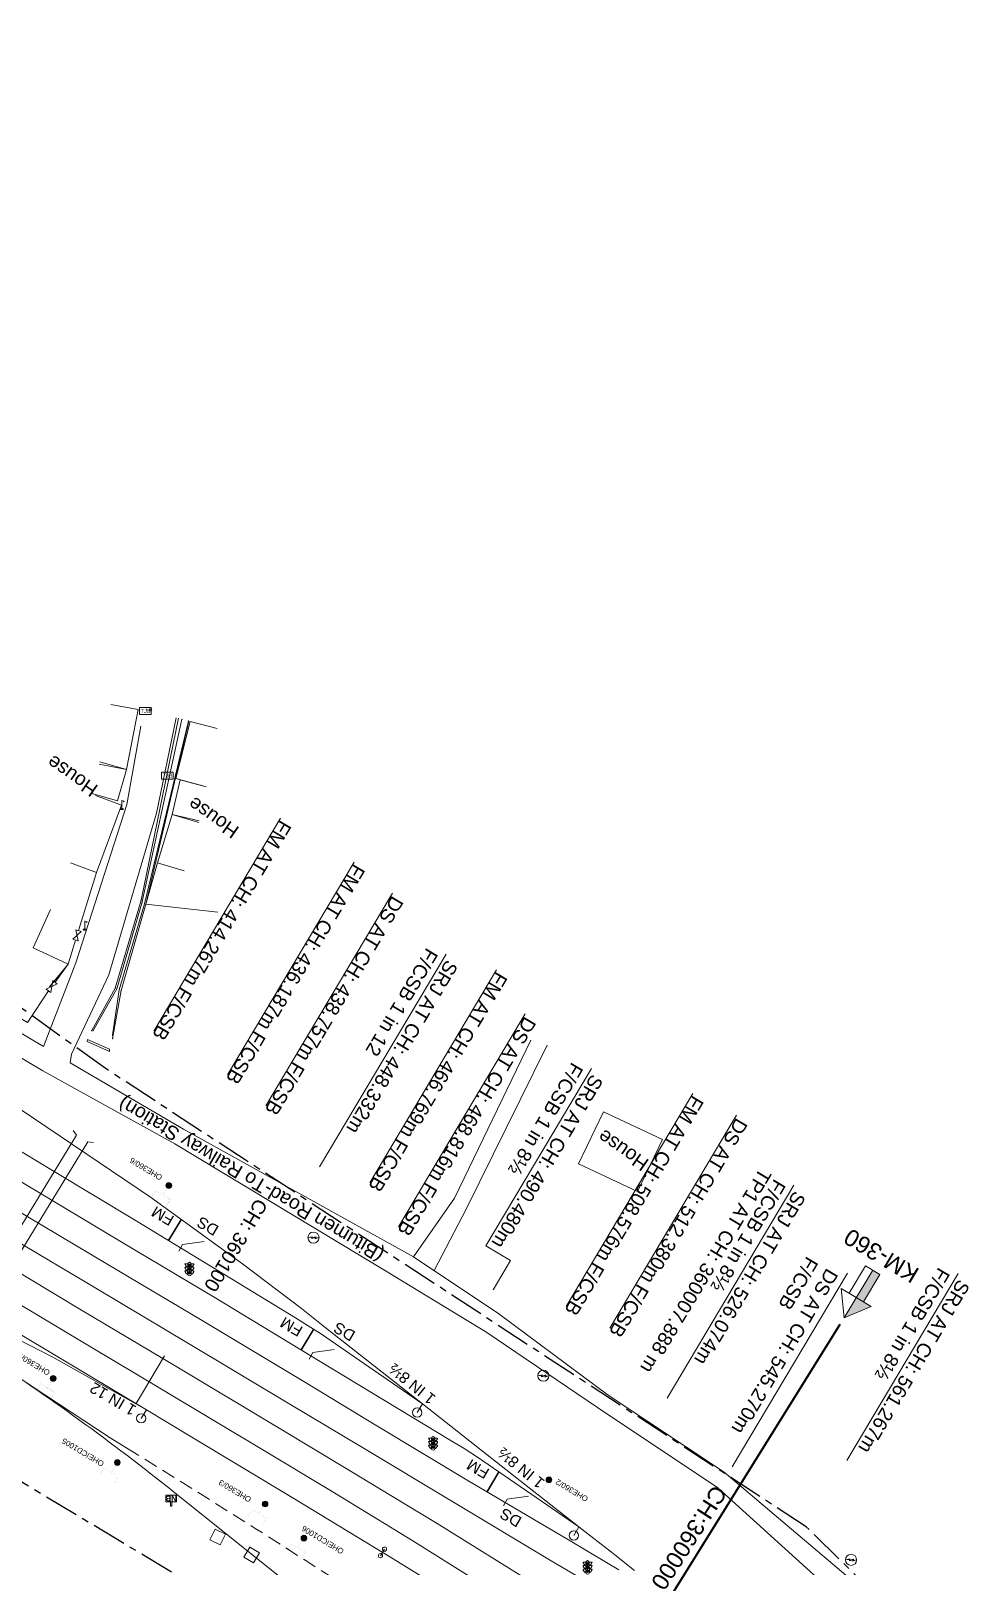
# Model space of a CAD drawing. Header units: metres. Extents: x 593168 to 611286, y 3401475 to 3412398.
# Drawn here: x 593999.9 to 594169.1, y 3411813.3 to 3412089.6 of the extents above; entities that cross this region are included whole.
import ezdxf
from ezdxf.enums import TextEntityAlignment as Align

# ---------------------------------------------------------------- set-up
doc = ezdxf.new("R2010")
doc.units = ezdxf.units.M
doc.header["$MEASUREMENT"] = 0
for name, pattern in [('CENTER', [2, 1.25, -0.25, 0.25, -0.25]), ('DASHED', [0.75, 0.5, -0.25]), ('PHANTOM2', [1.25, 0.625, -0.125, 0.125, -0.125, 0.125, -0.125])]:
    doc.linetypes.add(name, pattern=pattern)
for name, color, linetype, lineweight in [('Compound Wall', 251, 'Continuous', 0), ('Culvert Parapet', 7, 'Continuous', 0), ('Drain Bottom', 5, 'Continuous', 0), ('Drain Top', 5, 'Continuous', 0), ('Electric Pole', 251, 'Continuous', 0), ('Exg track', 7, 'Continuous', 0), ("EXG. TP CH's", 7, 'Continuous', 0), ('Existing IR Chainage', 7, 'Continuous', 0), ('Existing IR Track', 143, 'Continuous', 0), ('Fence', 251, 'F-LINE', 0), ('Gate', 251, 'Continuous', 0), ('IR PROP. DETAILS', 190, 'Continuous', 0), ('KM STONE', 7, 'Continuous', 0), ('Lamp_Post', 251, 'Continuous', 0), ('Name Board', 251, 'Continuous', 0), ('OHE MAST', 8, 'Continuous', 0), ('OHE MAST TEXT', 8, 'Continuous', 0), ('PROPOSED DFCC TRACK', 1, 'Continuous', 0), ('Residential Building Pucca', 251, 'Continuous', 0), ('Residential Building Semipucca', 251, 'Continuous', 0), ("SANEHWAL STN. SRJ'S", 251, 'Continuous', 0), ('Shed', 251, 'Continuous', 0), ('Sign Board', 251, 'Continuous', 0), ('Stage', 11, 'Continuous', 0), ('Subroad Edge', 34, 'Continuous', 0), ('Telephone Junction Box', 251, 'Continuous', 0), ('Text1', 251, 'Continuous', 0), ('TJB', 251, 'Continuous', 0)]:
    doc.layers.add(name, color=color, linetype=linetype, lineweight=lineweight)
doc.layers.add('Existing Railway Boundary', color=7, linetype='CENTER')
doc.layers.add('MATCH LINE', color=7, linetype='Continuous')
doc.styles.add('CUT-FILL', font='cut-fill.shx', dxfattribs={"height": 2})
doc.styles.add('NB', font='swissbo.ttf', dxfattribs={"height": 1.5})
doc.styles.get("Standard").update_dxf_attribs({"font": 'arial.ttf'})
doc.styles.add('Style-Arial', font='arial.ttf')
doc.linetypes.add('F-LINE', pattern='A,0.6,["X",Standard,S=0.3,R=0,X=0,Y=-0.15],0.1', length=0.7)

# ---------------------------------------------------------------- blocks, each defined once
blk = doc.blocks.new('EP')
blk.add_hatch(color=8).paths.add_polyline_path([(-0.21, -0.05), (-0.21, 0.16), (-0.93, -0.01), (-0.31, 0.07), (-0.31, -0.19), (0.31, 0), (0.31, -0.24), (0.94, -0.01), (0.41, -0.1), (0.43, 0.15)])
at = {"color": 8}
for p, q in [((-0.93, -0.01), (-0.21, 0.16)), ((-0.31, 0.07), (-0.93, -0.01)), ((-0.31, -0.19), (-0.31, 0.07)), ((0.31, 0), (-0.31, -0.19)), ((-0.21, 0.16), (-0.21, -0.05)), ((-0.21, -0.05), (0.43, 0.15)), ((0.31, -0.24), (0.31, 0)), ((0.43, 0.15), (0.41, -0.1)), ((0.94, -0.01), (0.31, -0.24)), ((0.41, -0.1), (0.94, -0.01))]:
    blk.add_line(p, q, dxfattribs=at)
blk.add_circle((0, 0), 1, dxfattribs=at)
blk = doc.blocks.new('NB')
for p, q in [((-0.98, 0.82), (-0.98, 1.98)), ((-0.98, 1.98), (0.98, 1.98)), ((-0.98, 0.82), (0.98, 0.82)), ((-0.13, 0.82), (-0.13, 0)), ((-0.13, 0), (0.13, 0)), ((0.13, 0.82), (0.13, 0)), ((0.98, 1.98), (0.98, 0.82))]:
    blk.add_line(p, q)
at = {"style": 'NB', "width": 1.025371}
blk.add_text('NB', height=0.988, rotation=180, dxfattribs=at).set_placement((0, 1.39), align=Align.MIDDLE)
blk = doc.blocks.new('SIG')
for color, points in [(1, [(-0.22, 0.42, 0.180295), (-0.01, 0.33, -0.00255), (0.01, 0.33, -0.00255), (0.02, 0.33, 0.180295), (0.23, 0.42, -0.002654), (0.25, 0.44, 0.184495), (0.33, 0.65, 1.000001), (-0.32, 0.65, 0.184495), (-0.24, 0.44, -0.002654)]), (2, [(0.23, -0.23, -0.002654), (0.25, -0.21, 0.184495), (0.33, 0.01, 1.000001), (-0.32, 0.01, 0.184495), (-0.24, -0.21, -0.002654), (-0.22, -0.23, 0.180295), (-0.01, -0.32, -0.00255), (0.01, -0.32, -0.00255), (0.02, -0.32, 0.180295)]), (3, [(0.23, -0.88, -0.002654), (0.25, -0.86, 0.184495), (0.33, -0.64, 1.000001), (-0.32, -0.64, 0.184495), (-0.24, -0.86, -0.002654), (-0.22, -0.88, 0.395599)])]:
    blk.add_hatch(color=color).paths.add_polyline_path(points)
for p, q in [((-0.31, 0.98), (-0.32, -0.9)), ((0.33, -0.9), (0.32, 0.98))]:
    blk.add_line(p, q)
for points in [[(-0.31, 0.98), (-0.81, 0.98, 0.198758), (-0.42, 0.41, 0.003814), (-0.31, 0.39, 0.003814)], [(-0.31, 0.33), (-0.81, 0.33, 0.198758), (-0.42, -0.23, 0.003727), (-0.32, -0.26, 0.003727)], [(0.32, 0.98), (0.82, 0.98, -0.198758), (0.44, 0.41, -0.003814), (0.32, 0.39, -0.003814)], [(0.32, 0.33), (0.82, 0.33, -0.198758), (0.44, -0.23, -0.003727), (0.33, -0.26, -0.003727)], [(-0.32, -0.32), (-0.81, -0.32, 0.198758), (-0.42, -0.88, 0.003639), (-0.32, -0.9)], [(0.33, -0.32), (0.82, -0.32, -0.198758), (0.44, -0.88, -0.003639), (0.33, -0.9)]]:
    blk.add_lwpolyline(points, format="xyb")
for centre, radius, start, end in [((0.01, 0.91), 0.324, 12.4049, 167.5951), ((0.01, 0.81), 0.357, 27.7578, 152.2422), ((0.01, -0.9), 0.324, 181.4572, 358.5428)]:
    blk.add_arc(centre, radius, start, end)
blk = doc.blocks.new('GT')
at = {"layer": 'Gate'}
for p, q in [((-0.5, -0.5), (-0.5, 0.5)), ((-0.5, 0.5), (0.5, -0.5)), ((0.5, 0.5), (0.5, -0.5))]:
    blk.add_line(p, q, dxfattribs=at)
blk.add_lwpolyline([(0.5, 0.5), (-0.5, -0.5)], dxfattribs=at)
blk = doc.blocks.new('TJB')
at = {"layer": 'TJB'}
for p, q in [((1.04, 0.63), (-1.09, 0.63)), ((-1.09, 0.63), (-1.09, -0.63)), ((1.04, -0.63), (1.04, 0.63)), ((-1.09, -0.63), (1.04, -0.63))]:
    blk.add_line(p, q, dxfattribs=at)
at = {"layer": 'TJB', "style": 'CUT-FILL'}
blk.add_text('TJB', height=0.739, dxfattribs=at).set_placement((-0.9, -0.38))
blk = doc.blocks.new('LP')
for points in [[(0, 0), (0, 1.5)], [(0.25, 1.35), (0.44, 1.35)]]:
    blk.add_lwpolyline(points)
for centre, radius, start, end in [((0.07, 0.99), 0.519, 57.6425, 97.3165), ((0.34, 1.33), 0.094, 11.7012, 168.0476)]:
    blk.add_arc(centre, radius, start, end)
at = {"extrusion": (0, 0, -1)}
blk.add_ellipse((0, 0.01), major_axis=(0.308, 0), ratio=0.400495, dxfattribs=at)
blk.add_ellipse((0.35, 1.36), major_axis=(0.0017, 0.0438), ratio=0.461056, start_param=1.74022, end_param=4.575836)
blk = doc.blocks.new('KM POST PLAN')
h = blk.add_hatch(color=256)
h.dxf.hatch_style = 1
h.paths.add_polyline_path([(0, -8.47), (-3, -8.47), (-3, -20), (0, -20)])
h.paths.add_polyline_path([(0, -8.47), (0, 0), (-6.25, -8.47)])
for points in [[(0, 0), (-6.25, -8.47), (6.25, -8.47)], [(0, 0), (0, -20)], [(0, 0), (6.25, -8.47)], [(3, -8.47), (3, -20), (-3, -20), (-3, -8.47)]]:
    blk.add_lwpolyline(points)
at = {"style": 'Style-Arial'}
blk.add_attdef('KM-POST', text='', height=6, dxfattribs=at).set_placement((0, -26, -263.95), align=Align.MIDDLE_CENTER)
blk = doc.blocks.new('OHE MAST')
h = blk.add_hatch(color=256)
h.dxf.hatch_style = 1
edge = h.paths.add_edge_path()
edge.add_arc((0, 0), 0.514, 0, 360)
at = {"const_width": 0.01}
for points in [[(1.5, 3.5), (1.5, 2), (-1.5, 2), (-1.5, 3.5)], [(0, 2), (0, 0)]]:
    blk.add_lwpolyline(points, dxfattribs=at)
blk.add_circle((0, 0), 0.514)

msp = doc.modelspace()

# ---------------------------------------------------------------- linework, layer by layer
at = {"layer": 'Compound Wall'}
for points in [[(594011.7094, 3411938.1214, 255.4772), (594008.4781, 3411927.6826, 255.4642)], [(594033.5444, 3411931.0087, 255.2303), (594020.5891, 3411932.4171, 255.8301), (594022.7115, 3411939.8617, 254.8094)], [(594007.9211, 3411925.978, 255.4822), (594006.6062, 3411921.6497, 256.427), (594004.2467, 3411918.4265, 255.9111)]]:
    msp.add_polyline3d(points, dxfattribs=at)
at = {"layer": 'Culvert Parapet'}
msp.add_polyline3d([(594014.0403, 3411905.9664, 256.6459), (594010.0463, 3411907.7125, 256.415), (594010.0721, 3411908.0843, 256.376), (594014.0718, 3411906.3357, 256.376)], close=True, dxfattribs=at)
at = {"layer": 'Drain Bottom'}
for points in [[(594011.0585, 3411909.6091, 254.8744), (594015.3374, 3411917.2076, 255.0194), (594019.8934, 3411932.6472, 255.4053), (594027.0634, 3411965.7128, 255.4063)], [(594028.2498, 3411965.3708, 255.4952), (594020.3597, 3411932.4876, 255.4033), (594015.8049, 3411917.0145, 255.0814), (594014.6135, 3411908.8528, 254.8824)]]:
    msp.add_polyline3d(points, dxfattribs=at)
for p in [(594027.063, 3411965.713, 255.406), (594028.25, 3411965.371, 255.495), (594019.893, 3411932.647, 255.405), (594014.614, 3411908.853, 254.882)]:
    msp.add_point(p, dxfattribs=at)
at = {"layer": 'Drain Top'}
for points in [[(594026.4732, 3411965.8737, 255.9201), (594019.7167, 3411933.1722, 255.5392), (594015.0704, 3411917.3455, 255.5852), (594010.8483, 3411909.6928, 255.7212)], [(594014.5895, 3411908.276, 256.146), (594016.1248, 3411916.891, 255.6022), (594020.5891, 3411932.4171, 255.8301), (594028.3354, 3411965.3508, 255.9201)]]:
    msp.add_polyline3d(points, dxfattribs=at)
for p in [(594019.717, 3411933.172, 255.539), (594015.07, 3411917.346, 255.585), (594016.125, 3411916.891, 255.602), (594010.848, 3411909.693, 255.721), (594014.59, 3411908.276, 256.146)]:
    msp.add_point(p, dxfattribs=at)
at = {"layer": 'Exg track'}
for p, q in [((594020.6806, 3411841.5072), (594019.7559, 3411839.9528)), ((594070.3508, 3411842.5457), (594069.4261, 3411840.9913)), ((594098.5293, 3411820.4394), (594097.6046, 3411818.885))]:
    msp.add_line(p, q, dxfattribs=at)
at = {"layer": 'Exg track', "const_width": 0.3}
for points, elevation in [([(594026.9633, 3411875.7129), (594024.6759, 3411871.9607)], 256.361), ([(594050.8042, 3411856.0023), (594048.5397, 3411852.2612)], 256.338), ([(594084.129, 3411830.3495), (594082.0039, 3411826.7457)], 256.537)]:
    msp.add_lwpolyline(points, dxfattribs=dict(at, elevation=elevation))
at = {"layer": 'Exg track'}
for points, elevation in [([(594026.5344, 3411870.0474), (594027.206, 3411871.1986), (594031.059, 3411871.7659)], 256.453), ([(594049.9553, 3411850.6254), (594050.627, 3411851.7765), (594054.48, 3411852.3439)], 256.4759), ([(594084.9453, 3411824.2377), (594085.617, 3411825.3888), (594089.47, 3411825.9562)], 256.6499)]:
    msp.add_lwpolyline(points, dxfattribs=dict(at, elevation=elevation))
for centre in [(594019.7559, 3411839.9528), (594069.4261, 3411840.9913), (594097.6046, 3411818.885)]:
    msp.add_circle(centre, 0.8325, dxfattribs=at)
at = {"layer": "EXG. TP CH's", "color": 7, "lineweight": 0, "flags": 128}
msp.add_lwpolyline([(594062.8011, 3411815.2386), (594063.5422, 3411816.4319)], dxfattribs=at)
at = {"layer": "EXG. TP CH's", "color": 7, "lineweight": 0}
for centre in [(594063.5422, 3411816.4319), (594062.8011, 3411815.2386)]:
    msp.add_circle(centre, 0.375, dxfattribs=at)
at = {"layer": 'Existing IR Chainage', "color": 7, "linetype": 'Continuous', "lineweight": 13, "flags": 128}
msp.add_lwpolyline([(594023.9654, 3411851.1921), (594018.8413, 3411842.6048)], dxfattribs=at)
at = {"layer": 'Existing IR Track', "flags": 128}
for points in [[(594108.5333, 3411812.5874), (594104.6856, 3411815.6591), (594098.5293, 3411820.4394), (594081.1584, 3411834.074), (594076.6159, 3411837.6317), (594070.3508, 3411842.5457), (594052.8002, 3411856.3569), (594048.6176, 3411859.7268), (594038.0014, 3411867.7617), (594021.4134, 3411879.7108), (593991.098, 3411900.1703), (593974.0041, 3411911.0648), (593938.7628, 3411932.8294), (593906.6137, 3411952.5399), (593878.453, 3411969.8488), (593842.4695, 3411993.2301), (593820.7801, 3412008.2128), (593802.9684, 3412021.1918), (593785.6592, 3412033.9882), (593769.3206, 3412045.8349), (593751.4781, 3412058.111), (593734.4068, 3412068.9968), (593716.6974, 3412079.7385), (593699.5338, 3412089.5597)], [(594105.678, 3411812.6922), (594103.4639, 3411814.0271), (594096.6732, 3411818.0956), (594078.4392, 3411828.8478), (594062.1771, 3411838.6222), (594049.3093, 3411846.4036), (594030.7026, 3411857.5544), (594013.7367, 3411867.6243), (593999.0394, 3411876.4009), (593983.9994, 3411885.3828), (593966.5925, 3411895.7841), (593930.3859, 3411917.4207), (593898.7529, 3411936.3556), (593893.0951, 3411939.7435), (593880.0784, 3411947.623), (593863.7636, 3411957.4619), (593817.8838, 3411987.7236), (593792.0917, 3412006.5968), (593773.2222, 3412020.5393), (593749.4983, 3412037.5201), (593736.4243, 3412045.6591), (593719.2776, 3412056.0768), (593710.4775, 3412061.4696), (593685.0948, 3412076.667)], [(594090.9736, 3411809.8861), (594073.0053, 3411821.0304), (594057.2332, 3411830.5704), (594044.5894, 3411838.1729), (594025.8646, 3411849.3779), (594009.0151, 3411859.4075), (593994.2809, 3411868.2057), (593979.2636, 3411877.1779), (593961.8379, 3411887.5966), (593943.1503, 3411898.7601), (593925.6472, 3411909.2595), (593907.3901, 3411920.1929), (593894.0135, 3411928.1947), (593871.3937, 3411941.7217), (593858.5976, 3411949.3638), (593836.9709, 3411962.2903), (593819.0579, 3411972.983), (593801.5798, 3411983.4093), (593783.3773, 3411994.3044), (593765.1569, 3412005.1812), (593750.5145, 3412013.9344), (593731.2799, 3412025.4268), (593716.7562, 3412033.9927), (593698.2904, 3412045.0385)], [(594087.448, 3411806.1138), (594068.6127, 3411817.9029), (594054.1185, 3411826.7874), (594041.9566, 3411834.1359), (594023.4054, 3411845.2108), (594006.4128, 3411855.3301), (593991.8481, 3411864.0183), (593977.0078, 3411872.8764), (593959.3879, 3411883.3806), (593941.1837, 3411894.2401), (593923.1858, 3411905.0199), (593904.7945, 3411916.0361), (593891.5549, 3411923.9602), (593869.3489, 3411937.24), (593856.1437, 3411945.1381), (593834.3411, 3411958.1933), (593816.6216, 3411968.7849), (593798.7398, 3411979.4887), (593780.9484, 3411990.1222), (593748.0995, 3412009.7757), (593732.6808, 3412018.9917), (593714.5015, 3412029.8099), (593695.8806, 3412040.8907)], [(594019.0077, 3411833.4774), (594014.1857, 3411836.469), (594000.1277, 3411845.6918), (593986.5281, 3411854.7694), (593972.9231, 3411863.8783), (593967.4803, 3411867.2093), (593964.0892, 3411869.2946), (593954.5897, 3411875.1037), (593918.5002, 3411896.9474), (593900.3186, 3411907.8764), (593886.8846, 3411915.9188), (593864.8936, 3411929.0745), (593851.4097, 3411937.1348), (593829.5792, 3411950.1845), (593811.82, 3411960.7991), (593794.2, 3411971.3248), (593776.2571, 3411982.0435), (593757.7891, 3411993.0836), (593743.4007, 3412001.685), (593728.4405, 3412010.6161), (593709.4911, 3412021.9259), (593691.2056, 3412032.8391)], [(594098.5293, 3411820.4394), (594080.2895, 3411832.9917), (594077.8536, 3411834.507), (594075.3474, 3411836.031), (594068.5071, 3411840.1803), (594051.6562, 3411850.3747), (594033.1611, 3411861.57), (594016.1687, 3411871.7114), (594001.4241, 3411880.5073), (593968.9637, 3411899.8696)], [(594070.3508, 3411842.5457), (594052.0437, 3411855.2247), (594049.8182, 3411856.6209), (594047.4967, 3411858.0381), (594036.0209, 3411865.0446), (594018.8724, 3411875.4986), (594003.7823, 3411884.5629), (593988.2704, 3411893.8842)], [(594020.6806, 3411841.5072), (594003.8477, 3411850.9629), (593992.9313, 3411856.527), (593988.8547, 3411858.5325), (593984.7763, 3411860.5357), (593973.7458, 3411865.9684), (593968.1826, 3411868.7655), (593964.6886, 3411870.531), (593936.3994, 3411886.1137)], [(594109.4486, 3411805.037), (594093.8465, 3411814.1532), (594075.6643, 3411825.0567), (594059.55, 3411834.7206), (594046.8224, 3411842.3401), (594028.2549, 3411853.4189), (594011.5573, 3411863.3735), (593996.67, 3411872.2691)], [(594085.8784, 3411801.8772), (594065.0689, 3411814.6802), (594047.2465, 3411825.5304), (594028.2629, 3411836.9191), (594020.6806, 3411841.5072), (594004.1613, 3411851.3645), (593985.7539, 3411862.3418)]]:
    msp.add_lwpolyline(points, dxfattribs=at)
at = {"layer": 'Existing IR Track', "color": 88, "linetype": 'DASHED', "ltscale": 5, "flags": 128}
msp.add_lwpolyline([(594126.0393, 3411751.3715), (594094.1427, 3411781.7816), (594084.9866, 3411789.6554), (594081.8744, 3411792.0925), (594079.2064, 3411794.076), (594061.5913, 3411806.5156), (594049.5327, 3411814.2402), (594040.2822, 3411820.1639), (594025.8244, 3411829.2481), (594019.0075, 3411833.4775)], dxfattribs=at)
at = {"layer": 'Existing Railway Boundary', "ltscale": 5}
for points in [[(595219.3757, 3411224.4926), (595139.956, 3411236.51), (595055.2514, 3411260.2607), (595055.2471, 3411260.3203), (595019.6301, 3411275.5296), (595019.8343, 3411275.5642), (594996.1386, 3411287.071), (594964.5551, 3411304.37), (594878.4143, 3411354.1285), (594195.4154, 3411765.8048), (594139.4384, 3411820.4266), (594013.2418, 3411902.9335), (593973.1737, 3411931.7423), (593936.2204, 3411951.7466)], [(594085.2517, 3411776.2884), (593867.4315, 3411906.9358)]]:
    msp.add_lwpolyline(points, dxfattribs=at)
at = {"layer": 'Fence'}
msp.add_lwpolyline([(594003.0767, 3411916.8392), (593999.2943, 3411911.1651), (593980.9435, 3411922.1849), (593971.0432, 3411927.8926)], dxfattribs=at)
at = {"layer": 'IR PROP. DETAILS'}
msp.add_lwpolyline([(594127.0822, 3411741.534, 0.04122277), (594099.2837, 3411767.7968), (594025.4327, 3411826.8608, 0.02380503), (593991.4194, 3411851.5045)], format="xyb", dxfattribs=at)
at = {"layer": 'MATCH LINE', "linetype": 'PHANTOM2', "ltscale": 15, "const_width": 0.4}
msp.add_lwpolyline([(594145.5271, 3411856.8874), (594055.4087, 3411712.1538)], dxfattribs=at)
at = {"layer": 'PROPOSED DFCC TRACK', "color": 7, "linetype": 'Continuous', "flags": 128}
for points, elevation in [([(593983.9677, 3411853.4407), (593985.2038, 3411853.4244), (594008.0934, 3411890.8697), (594007.5146, 3411891.7487)], -0.0005), ([(593987.8247, 3411851.1713), (593987.2491, 3411852.2653), (594010.1387, 3411889.7105), (594011.1847, 3411889.5938)], 0.0005)]:
    msp.add_lwpolyline(points, dxfattribs=dict(at, elevation=elevation))
at = {"layer": 'Residential Building Pucca'}
for points in [[(594014.2898, 3411968.3867, 255.9151), (594019.1971, 3411967.4364, 255.9151), (594017.1146, 3411956.6822, 255.5512), (594012.2072, 3411957.6325, 255.5512)], [(594030.8191, 3411953.7577, 255.6872), (594025.9893, 3411955.0661, 255.6872), (594028.5451, 3411965.2745, 255.9441), (594033.3945, 3411964.0625, 255.9441)], [(594012.3062, 3411958.0477, 255.5512), (594017.1146, 3411956.6822, 255.5512), (594015.505, 3411951.0144, 256.6919), (594010.6966, 3411952.3799, 256.6919)], [(594030.1668, 3411947.4212, 254.8624), (594025.3013, 3411948.5669, 254.8624), (594026.7711, 3411954.8087, 255.2683), (594031.4313, 3411953.5496, 255.2683)], [(594011.5056, 3411951.9712, 255.7442), (594016.1933, 3411950.2362, 255.7442), (594011.7094, 3411938.1214, 255.4772), (594007.0217, 3411939.8564, 255.4772)], [(594027.5025, 3411938.4363, 254.8094), (594022.7115, 3411939.8617, 254.8094), (594025.3013, 3411948.5669, 254.8624), (594030.0923, 3411947.1415, 254.8624)]]:
    msp.add_polyline3d(points, dxfattribs=at)
msp.add_polyline3d([(594113.5378, 3411890.1043, 258.5473), (594109.0652, 3411880.7747, 257.7496), (594098.4617, 3411885.7241, 258.1145), (594102.9476, 3411895.0815, 258.1145)], close=True, dxfattribs=at)
at = {"layer": 'Residential Building Semipucca'}
msp.add_polyline3d([(594003.4256, 3411931.468, 256.0911), (594000.335, 3411924.5686, 256.0911), (594006.6062, 3411921.6497, 256.427), (594003.2666, 3411917.5568, 256.427)], dxfattribs=at)
at = {"layer": "SANEHWAL STN. SRJ'S", "lineweight": 13, "flags": 128}
for points in [[(594044.7958, 3411947.9093), (594021.9983, 3411909.614)], [(594074.6292, 3411923.4712), (594051.8316, 3411885.1759)], [(594100.7658, 3411902.8902), (594081.7688, 3411870.979), (594086.2305, 3411868.3229), (594083.1018, 3411863.0674)], [(594119.0006, 3411898.3897), (594096.2031, 3411860.0944)], [(594137.2157, 3411881.899), (594114.4182, 3411843.6037)], [(594166.7608, 3411865.9945), (594146.7598, 3411832.3968)]]:
    msp.add_lwpolyline(points, dxfattribs=at)
for points, elevation in [([(594058.0527, 3411940.0174), (594035.2551, 3411901.7221)], -0.1969), ([(594064.9609, 3411934.4415), (594042.1634, 3411896.1461)], 256.453), ([(594083.683, 3411920.6344), (594060.8854, 3411882.3391)], -0.1739), ([(594088.8265, 3411912.7231), (594066.029, 3411874.4278)], 256.4759), ([(594126.9008, 3411894.4799), (594104.1032, 3411856.1846)], 256.6499), ([(594146.8579, 3411866.0805), (594126.1278, 3411831.2582)], 256.628)]:
    msp.add_lwpolyline(points, dxfattribs=dict(at, elevation=elevation))
at = {"layer": 'Shed'}
msp.add_polyline3d([(594038.2028, 3411814.9996, 256.4869), (594039.3097, 3411816.7933, 256.331), (594041.0576, 3411815.7336, 256.208), (594039.9476, 3411813.9349, 256.208)], close=True, dxfattribs=at)
at = {"layer": 'Stage'}
msp.add_polyline3d([(594033.9646, 3411817.2187, 256.9768), (594032.1065, 3411818.1211, 257.0678), (594033.0482, 3411820.0347, 257.0078), (594034.9081, 3411819.1315, 257.0078)], close=True, dxfattribs=at)
at = {"layer": 'Subroad Edge'}
for points in [[(594002.1553, 3411906.8572, 256.7839), (593979.7138, 3411920.1486, 256.7589), (593943.2916, 3411941.9711, 256.7509), (593911.2969, 3411961.5813, 256.304), (593899.1513, 3411970.5796, 256.241), (593898.1139, 3411970.9781, 256.285), (593912.5299, 3411994.3476, 256.369), (593925.2209, 3412015.8986, 256.382)], [(594002.0641, 3411902.4836, 256.7179), (593977.7995, 3411916.831, 256.7879), (593941.6726, 3411938.38, 256.8308), (593908.9689, 3411957.2952, 256.355), (593895.7036, 3411968.6472, 256.32), (593888.1043, 3411978.2599, 256.399)], [(594027.3387, 3411891.9862, 256.8348), (594006.9582, 3411903.9108, 256.7449), (594007.1866, 3411905.4828, 256.6009), (594013.898, 3411919.7157, 255.7062), (594022.5219, 3411948.8074, 255.7741), (594026.0547, 3411965.9599, 255.9258)], [(594002.1553, 3411906.8572, 256.7839), (594007.9833, 3411921.8808, 255.7612), (594017.1581, 3411950.3875, 255.7312), (594019.6985, 3411964.4438, 255.8811)], [(594068.7511, 3411869.013, 256.7349), (594076.1622, 3411879.5785, 255.1653), (594089.878, 3411907.9722, 255.1813)], [(594092.8344, 3411907.0889, 255.1673), (594078.2185, 3411877.5833, 255.1103), (594072.4724, 3411866.5282, 256.7572)], [(594002.0641, 3411902.4836, 256.7179), (594025.8225, 3411889.3196, 256.7929)], [(594743.4914, 3411433.5636, 256.252), (594625.8162, 3411503.3334, 256.1021), (594565.4057, 3411539.8208, 256.0261), (594494.0908, 3411582.2968, 256.191), (594426.3824, 3411623.0386, 256.0981), (594414.3151, 3411630.279, 256.0251), (594392.0459, 3411643.6024, 256.0181), (594332.2068, 3411679.0563, 256.141), (594277.4658, 3411712.2587, 256.196), (594236.9134, 3411736.3523, 256.168), (594204.317, 3411753.9367, 256.188), (594179.417, 3411772.9736, 256.324), (594168.7041, 3411785.0447, 256.251), (594160.2137, 3411800.1846, 256.271), (594124.6682, 3411830.2902, 256.418), (594103.7824, 3411844.1325, 256.5319), (594084.0928, 3411858.7686, 256.8268), (594068.7511, 3411869.013, 256.7349), (594027.3444, 3411891.9881, 256.8348)], [(594741.3132, 3411431.1755, 256.366), (594624.0587, 3411501.0332, 256.14), (594563.9086, 3411537.0264, 256.121), (594492.3074, 3411580.1653, 256.196), (594425.254, 3411620.5933, 256.132), (594413.1004, 3411627.8898, 256.0831), (594390.6829, 3411641.0931, 256.0761), (594330.8517, 3411676.6707, 256.183), (594275.8019, 3411709.961, 256.22), (594235.3906, 3411734.1183, 256.184), (594202.4252, 3411751.0938, 256.409), (594175.6376, 3411770.1478, 256.412), (594165.7046, 3411782.3655, 256.297), (594156.6771, 3411797.4123, 256.159), (594123.5115, 3411827.4402, 256.367), (594101.8387, 3411841.914, 256.5059), (594081.7943, 3411855.4943, 256.9168), (594063.7375, 3411866.4897, 256.8408), (594025.8282, 3411889.3214, 256.7929)]]:
    msp.add_polyline3d(points, dxfattribs=at)

# ---------------------------------------------------------------- block references
at = {"layer": 'Electric Pole', "xscale": 0.9997078270007302, "yscale": 0.9997078270007302, "zscale": 0.9997078270007302}
for p in [(594050.7513, 3411872.4675, 258.4354), (594092.1173, 3411847.6106, 258.8253), (594147.5048, 3411814.4955, 258.1984)]:
    msp.add_blockref('EP', p, dxfattribs=at)
at = {"layer": 'Gate'}
for p, xscale, yscale, zscale, rotation in [((594008.1996, 3411926.8303, 156.3202), 1.793303364039267, 0.9997078268781261, 1.793303364039267, 71.71472601827747), ((594003.6617, 3411917.6329, 156.3202), 1.971919063830578, 0.9997078268781262, 1.971919063830578, 53.71472601820879)]:
    msp.add_blockref('GT', p, dxfattribs=dict(at, xscale=xscale, yscale=yscale, zscale=zscale, rotation=rotation))
at = {"layer": 'KM STONE', "xscale": 0.5, "yscale": 0.5, "zscale": 0.5, "rotation": 148.9903102435466}
msp.add_blockref('KM POST PLAN', (594146.247, 3411858.0436), dxfattribs=at).add_auto_attribs({'KM-POST': 'KM-360'})
at = {"layer": 'Lamp_Post', "xscale": 0.9997078269360797, "yscale": 0.9997078269360797, "zscale": 0.9997078269360797}
for p in [(594016.2561, 3411949.5641, 255.7512), (594009.585, 3411927.8575, 255.5722)]:
    msp.add_blockref('LP', p, dxfattribs=at)
at = {"layer": 'Name Board', "xscale": 0.9997078270007302, "yscale": 0.9997078270007302, "zscale": 0.9997078270007302}
msp.add_blockref('NB', (594025.1409, 3411824.1451, 256.24), dxfattribs=at)
at = {"layer": 'OHE MAST', "rotation": 149.0208306544456}
for p in [(594024.7145, 3411881.8302), (594024.7203, 3411881.832), (594003.9067, 3411847.1438), (594003.9126, 3411847.1456), (594015.4537, 3411832.0055), (594093.1211, 3411828.8884), (594042.0521, 3411824.5453), (594049.0359, 3411818.4196)]:
    msp.add_blockref('OHE MAST', p, dxfattribs=at)
at = {"layer": 'Sign Board', "xscale": 0.9997078270007302, "yscale": 0.9997078270007302, "zscale": 0.9997078270007302}
for p in [(594028.4268, 3411866.7925, 256.347), (594072.281, 3411835.4366, 256.5199), (594100.0713, 3411813.1232, 256.4989)]:
    msp.add_blockref('SIG', p, dxfattribs=at)
at = {"layer": 'Telephone Junction Box', "xscale": 0.9997078269360797, "yscale": 0.9997078269360797, "zscale": 0.9997078269360797}
for p in [(594020.5241, 3411967.1954, 255.9481), (594024.4707, 3411955.5745, 255.2463)]:
    msp.add_blockref('TJB', p, dxfattribs=at)

# ---------------------------------------------------------------- texts
at = {"layer": 'Exg track'}
for s, rotation, p in [('FM', 149.797857, (594025.8581, 3411876.1979)), ('DS', 149.797857, (594033.8989, 3411874.4053, -4.3027)), ('FM', 149.797857, (594049.0223, 3411856.2693)), ('DS', 149.797857, (594058.4818, 3411855.4358, -4.3027)), ('1 IN 8½', 140.837415, (594072.922, 3411843.8243, 513.4281)), ('1 IN 12', 149.797857, (594019.0558, 3411842.0162, 342.4782)), ('FM', 149.797857, (594082.6008, 3411830.6858, 256.5504)), ('1 IN 8½', 140.837415, (594092.5273, 3411828.6879, 516.3626)), ('DS', 149.797857, (594088.4237, 3411821.9843, 252.2455))]:
    msp.add_text(s, height=2, rotation=rotation, dxfattribs=at).set_placement(p)
at = {"layer": "EXG. TP CH's", "color": 7, "lineweight": 0, "insert": (594110.5013, 3411848.4249), "char_height": 2.5, "attachment_point": 6, "rotation": 239, "line_spacing_factor": 0.60024, "style": 'Style-Arial'}
msp.add_mtext('TP1 AT CH: 360007.888 m', dxfattribs=at)
at = {"layer": 'Existing IR Chainage', "color": 7, "lineweight": 0, "attachment_point": 6, "style": 'Style-Arial'}
for s, insert, char_height, rotation, line_spacing_factor in [('CH: 360100', (594032.0012, 3411863.0842), 2.5, 239.174952, 0.60036), ('CH:360000', (594112.5899, 3411809.584), 3, 237.219259, 0.6003)]:
    msp.add_mtext(s, dxfattribs=dict(at, insert=insert, char_height=char_height, rotation=rotation, line_spacing_factor=line_spacing_factor))
at = {"layer": 'OHE MAST TEXT'}
for s, p in [('OHE360/6', (594023.6635, 3411883.5696, 257.675)), ('OHE360/5', (594003.4491, 3411848.455, 260.21)), ('OHEICD1005', (594013.183, 3411832.0628, 258.357)), ('OHE360/3', (594039.6745, 3411825.6407, 257.84)), ('OHE360/2', (594100.2978, 3411825.7411, 260.827)), ('OHEICD1006', (594056.3396, 3411816.3101, 259.773))]:
    msp.add_text(s, height=1, rotation=149, dxfattribs=at).set_placement(p)
at = {"layer": "SANEHWAL STN. SRJ'S", "lineweight": 13, "char_height": 2.5, "width": 48.267487, "attachment_point": 4, "rotation": 239.23426, "line_spacing_factor": 0.648, "style": 'Style-Arial'}
for s, insert in [('\\pxsm1;FM AT CH: 414.267m F/CSB', (594045.8213, 3411947.1414)), ('\\pxsm1;FM AT CH: 436.187m F/CSB', (594059.0782, 3411939.2495)), ('\\pxsm1;DS AT CH: 438.757m F/CSB', (594065.9865, 3411933.4988)), ('\\pxsm1;SRJ AT CH: 448.332m \\PF/CSB 1 in 12', (594073.9923, 3411923.0528)), ('\\pxsm1;FM AT CH: 466.769m F/CSB', (594084.7085, 3411919.8665)), ('\\pxsm1;DS AT CH: 468.816m F/CSB', (594089.852, 3411911.7805)), ('\\pxsm1;SRJ AT CH: 490.480m \\PF/CSB 1 in 8½', (594100.1289, 3411902.4718)), ('\\pxsm1;FM AT CH: 508.576m F/CSB', (594120.0261, 3411897.6218)), ('\\pxsm1;DS AT CH: 512.380m F/CSB', (594127.9263, 3411893.5372)), ('\\pxsm1;SRJ AT CH: 526.074m \\PF/CSB 1 in 8½', (594136.5788, 3411881.4806)), ('\\pxsm1;DS AT CH: 545.270m \\PF/CSB', (594142.4193, 3411867.5647)), ('\\pxsm1;SRJ AT CH: 561.267m \\PF/CSB 1 in 8½', (594166.1239, 3411865.576))]:
    msp.add_mtext(s, dxfattribs=dict(at, insert=insert))
at = {"layer": 'Subroad Edge'}
msp.add_text('(Bitumen Road-To Railway Station)', height=2.5, rotation=149.331366, dxfattribs=at).set_placement((594063.6553, 3411870.0236))
at = {"layer": 'Telephone Junction Box'}
msp.add_text('TJB', height=0.5, dxfattribs=at).set_placement((594020.524, 3411967.195, 255.948))
at = {"layer": 'Text1'}
for p in [(594012.1843, 3411953.6242, 156.3202), (594037.5745, 3411946.1311, 156.3202), (594111.3159, 3411886.3018, 156.3202)]:
    msp.add_text('House', height=2.5, rotation=145.065148, dxfattribs=at).set_placement(p)

doc.saveas('drawing.dxf')
